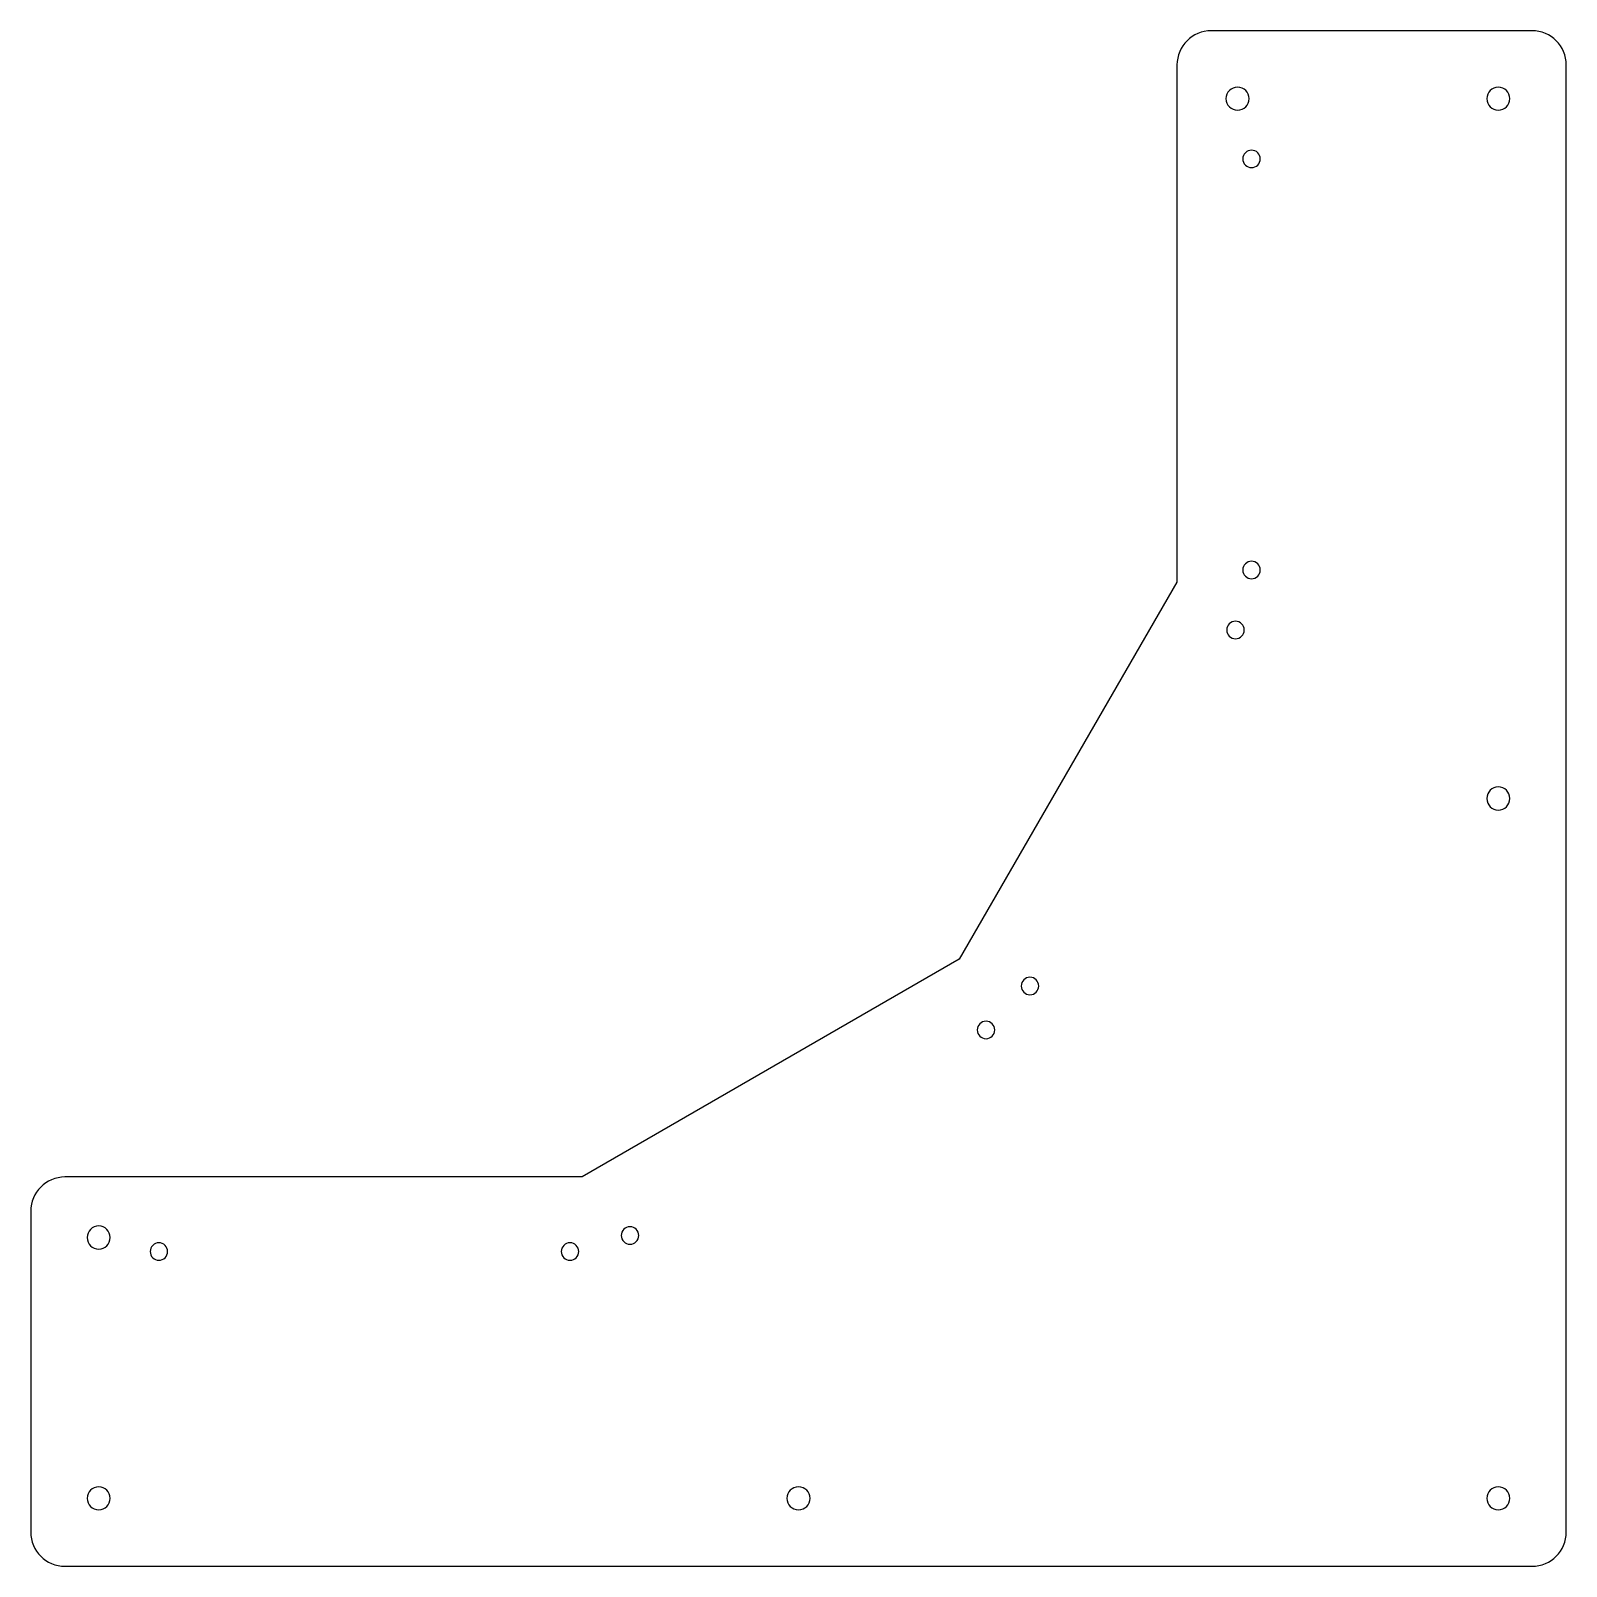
# Model space of a CAD drawing. Header units: millimetres. Extents: x -116 to 332, y -47 to 402.
import ezdxf

# ---------------------------------------------------------------- set-up
doc = ezdxf.new("R2010")
doc.units = ezdxf.units.MM
doc.header["$MEASUREMENT"] = 0

# ---------------------------------------------------------------- blocks, each defined once
blk = doc.blocks.new('block 2')
at = {"color": 7, "lineweight": 25}
blk.add_open_spline([(-99.93, -26.7), (-99.93, -24.83), (-98.41, -23.32), (-96.55, -23.32), (-94.68, -23.32), (-93.17, -24.83), (-93.17, -26.7), (-93.17, -28.56), (-94.68, -30.08), (-96.55, -30.08), (-98.41, -30.08), (-99.93, -28.56), (-99.93, -26.7)], degree=3, knots=[0, 0, 0, 0, 1, 1, 1, 2, 2, 2, 3, 3, 3, 4, 4, 4, 4], dxfattribs=at)
blk = doc.blocks.new('block 3')
at = {"color": 7, "lineweight": 25}
blk.add_open_spline([(104.57, -26.7), (104.57, -24.83), (106.08, -23.32), (107.95, -23.32), (109.82, -23.32), (111.33, -24.83), (111.33, -26.7), (111.33, -28.56), (109.82, -30.08), (107.95, -30.08), (106.08, -30.08), (104.57, -28.56), (104.57, -26.7)], degree=3, knots=[0, 0, 0, 0, 1, 1, 1, 2, 2, 2, 3, 3, 3, 4, 4, 4, 4], dxfattribs=at)
blk = doc.blocks.new('block 4')
at = {"color": 7, "lineweight": 25}
blk.add_open_spline([(309.07, 382.3), (309.07, 384.16), (310.58, 385.68), (312.45, 385.68), (314.31, 385.68), (315.83, 384.16), (315.83, 382.3), (315.83, 380.43), (314.31, 378.92), (312.45, 378.92), (310.58, 378.92), (309.07, 380.43), (309.07, 382.3)], degree=3, knots=[0, 0, 0, 0, 1, 1, 1, 2, 2, 2, 3, 3, 3, 4, 4, 4, 4], dxfattribs=at)
blk = doc.blocks.new('block 5')
at = {"color": 7, "lineweight": 25}
blk.add_open_spline([(232.87, 382.3), (232.87, 384.16), (234.38, 385.68), (236.25, 385.68), (238.11, 385.68), (239.63, 384.16), (239.63, 382.3), (239.63, 380.43), (238.11, 378.92), (236.25, 378.92), (234.38, 378.92), (232.87, 380.43), (232.87, 382.3)], degree=3, knots=[0, 0, 0, 0, 1, 1, 1, 2, 2, 2, 3, 3, 3, 4, 4, 4, 4], dxfattribs=at)
blk = doc.blocks.new('block 6')
at = {"color": 7, "lineweight": 25}
blk.add_open_spline([(309.07, 177.8), (309.07, 179.67), (310.58, 181.18), (312.45, 181.18), (314.31, 181.18), (315.83, 179.67), (315.83, 177.8), (315.83, 175.93), (314.31, 174.42), (312.45, 174.42), (310.58, 174.42), (309.07, 175.93), (309.07, 177.8)], degree=3, knots=[0, 0, 0, 0, 1, 1, 1, 2, 2, 2, 3, 3, 3, 4, 4, 4, 4], dxfattribs=at)
blk = doc.blocks.new('block 7')
at = {"color": 7, "lineweight": 25}
blk.add_open_spline([(-99.93, 49.5), (-99.93, 51.37), (-98.41, 52.88), (-96.55, 52.88), (-94.68, 52.88), (-93.17, 51.37), (-93.17, 49.5), (-93.17, 47.64), (-94.68, 46.12), (-96.55, 46.12), (-98.41, 46.12), (-99.93, 47.64), (-99.93, 49.5)], degree=3, knots=[0, 0, 0, 0, 1, 1, 1, 2, 2, 2, 3, 3, 3, 4, 4, 4, 4], dxfattribs=at)
blk = doc.blocks.new('block 8')
at = {"color": 7, "lineweight": 25}
blk.add_open_spline([(309.07, -26.7), (309.07, -24.83), (310.58, -23.32), (312.45, -23.32), (314.31, -23.32), (315.83, -24.83), (315.83, -26.7), (315.83, -28.56), (314.31, -30.08), (312.45, -30.08), (310.58, -30.08), (309.07, -28.56), (309.07, -26.7)], degree=3, knots=[0, 0, 0, 0, 1, 1, 1, 2, 2, 2, 3, 3, 3, 4, 4, 4, 4], dxfattribs=at)
blk = doc.blocks.new('block 9')
at = {"color": 7, "lineweight": 25}
blk.add_open_spline([(38.62, 45.41), (38.62, 46.82), (39.76, 47.97), (41.17, 47.97), (42.58, 47.97), (43.73, 46.82), (43.73, 45.41), (43.73, 44), (42.58, 42.86), (41.17, 42.86), (39.76, 42.86), (38.62, 44), (38.62, 45.41)], degree=3, knots=[0, 0, 0, 0, 1, 1, 1, 2, 2, 2, 3, 3, 3, 4, 4, 4, 4], dxfattribs=at)
blk = doc.blocks.new('block 10')
at = {"color": 7, "lineweight": 25}
blk.add_open_spline([(160.18, 110.17), (160.18, 111.58), (161.33, 112.73), (162.74, 112.73), (164.15, 112.73), (165.29, 111.58), (165.29, 110.17), (165.29, 108.76), (164.15, 107.62), (162.74, 107.62), (161.33, 107.62), (160.18, 108.76), (160.18, 110.17)], degree=3, knots=[0, 0, 0, 0, 1, 1, 1, 2, 2, 2, 3, 3, 3, 4, 4, 4, 4], dxfattribs=at)
blk = doc.blocks.new('block 11')
at = {"color": 7, "lineweight": 25}
blk.add_open_spline([(233.08, 227.04), (233.08, 228.45), (234.23, 229.59), (235.64, 229.59), (237.05, 229.59), (238.19, 228.45), (238.19, 227.04), (238.19, 225.63), (237.05, 224.48), (235.64, 224.48), (234.23, 224.48), (233.08, 225.63), (233.08, 227.04)], degree=3, knots=[0, 0, 0, 0, 1, 1, 1, 2, 2, 2, 3, 3, 3, 4, 4, 4, 4], dxfattribs=at)
blk = doc.blocks.new('block 12')
at = {"color": 7, "lineweight": 25}
blk.add_open_spline([(237.78, 364.7), (237.78, 366.11), (238.93, 367.25), (240.34, 367.25), (241.75, 367.25), (242.89, 366.11), (242.89, 364.7), (242.89, 363.29), (241.75, 362.14), (240.34, 362.14), (238.93, 362.14), (237.78, 363.29), (237.78, 364.7)], degree=3, knots=[0, 0, 0, 0, 1, 1, 1, 2, 2, 2, 3, 3, 3, 4, 4, 4, 4], dxfattribs=at)
blk = doc.blocks.new('block 13')
at = {"color": 7, "lineweight": 25}
blk.add_open_spline([(237.78, 244.58), (237.78, 245.99), (238.93, 247.13), (240.34, 247.13), (241.75, 247.13), (242.89, 245.99), (242.89, 244.58), (242.89, 243.17), (241.75, 242.02), (240.34, 242.02), (238.93, 242.02), (237.78, 243.17), (237.78, 244.58)], degree=3, knots=[0, 0, 0, 0, 1, 1, 1, 2, 2, 2, 3, 3, 3, 4, 4, 4, 4], dxfattribs=at)
blk = doc.blocks.new('block 14')
at = {"color": 7, "lineweight": 25}
blk.add_open_spline([(173.02, 123.01), (173.02, 124.42), (174.17, 125.57), (175.58, 125.57), (176.99, 125.57), (178.13, 124.42), (178.13, 123.01), (178.13, 121.6), (176.99, 120.46), (175.58, 120.46), (174.17, 120.46), (173.02, 121.6), (173.02, 123.01)], degree=3, knots=[0, 0, 0, 0, 1, 1, 1, 2, 2, 2, 3, 3, 3, 4, 4, 4, 4], dxfattribs=at)
blk = doc.blocks.new('block 15')
at = {"color": 7, "lineweight": 25}
blk.add_open_spline([(56.16, 50.11), (56.16, 51.52), (57.3, 52.67), (58.71, 52.67), (60.12, 52.67), (61.27, 51.52), (61.27, 50.11), (61.27, 48.7), (60.12, 47.56), (58.71, 47.56), (57.3, 47.56), (56.16, 48.7), (56.16, 50.11)], degree=3, knots=[0, 0, 0, 0, 1, 1, 1, 2, 2, 2, 3, 3, 3, 4, 4, 4, 4], dxfattribs=at)
blk = doc.blocks.new('block 16')
at = {"color": 7, "lineweight": 25}
blk.add_open_spline([(-81.5, 45.41), (-81.5, 46.82), (-80.36, 47.97), (-78.95, 47.97), (-77.54, 47.97), (-76.39, 46.82), (-76.39, 45.41), (-76.39, 44), (-77.54, 42.86), (-78.95, 42.86), (-80.36, 42.86), (-81.5, 44), (-81.5, 45.41)], degree=3, knots=[0, 0, 0, 0, 1, 1, 1, 2, 2, 2, 3, 3, 3, 4, 4, 4, 4], dxfattribs=at)
blk = doc.blocks.new('block 17')
at = {"color": 7, "lineweight": 25}
blk.add_open_spline([(-106.41, -46.56), (-111.93, -46.56), (-116.41, -42.08), (-116.41, -36.56), (-116.41, -36.56), (-116.41, 57.2), (-116.41, 57.2), (-116.41, 62.72), (-111.93, 67.2), (-106.41, 67.2), (-106.41, 67.2), (44.73, 67.2), (44.73, 67.2), (44.73, 67.2), (154.93, 130.82), (154.93, 130.82), (154.93, 130.82), (218.55, 241.02), (218.55, 241.02), (218.55, 241.02), (218.55, 392.16), (218.55, 392.16), (218.55, 397.68), (223.03, 402.16), (228.55, 402.16), (228.55, 402.16), (322.31, 402.16), (322.31, 402.16), (327.83, 402.16), (332.31, 397.68), (332.31, 392.16), (332.31, 392.16), (332.31, -36.56), (332.31, -36.56), (332.31, -42.08), (327.83, -46.56), (322.31, -46.56), (322.31, -46.56), (-106.41, -46.56), (-106.41, -46.56)], degree=3, knots=[0, 0, 0, 0, 1, 1, 1, 2, 2, 2, 3, 3, 3, 4, 4, 4, 5, 5, 5, 6, 6, 6, 7, 7, 7, 8, 8, 8, 9, 9, 9, 10, 10, 10, 11, 11, 11, 12, 12, 12, 13, 13, 13, 13], dxfattribs=at)

msp = doc.modelspace()

# ---------------------------------------------------------------- block references
for name in ['block 17', 'block 5', 'block 4', 'block 12', 'block 13', 'block 11', 'block 6', 'block 14', 'block 10', 'block 7', 'block 15', 'block 16', 'block 9', 'block 2', 'block 3', 'block 8']:
    msp.add_blockref(name, (0, 0))

doc.saveas('drawing.dxf')
